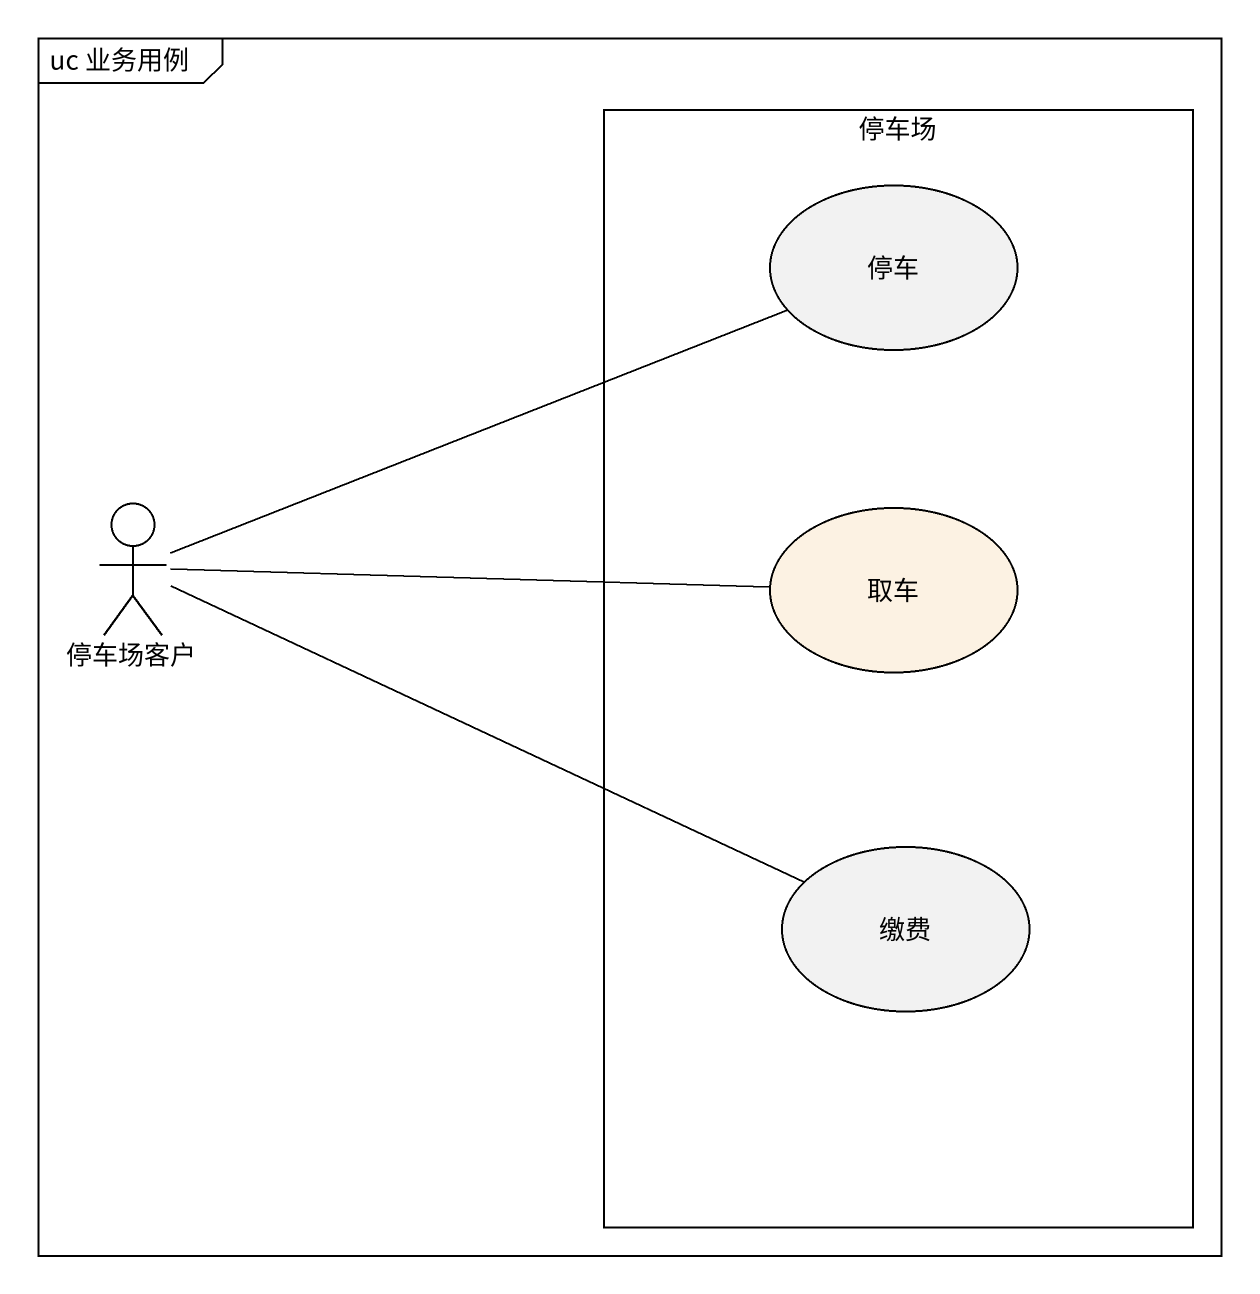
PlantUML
@startuml
mainframe uc 业务用例
rectangle 停车场 {
  usecase 停车
  usecase 取车 #FCF2E3
  usecase 缴费
}
actor 停车场客户
停车场客户 -right- 停车
停车场客户 -right- 取车
停车场客户 -right- 缴费
@enduml
